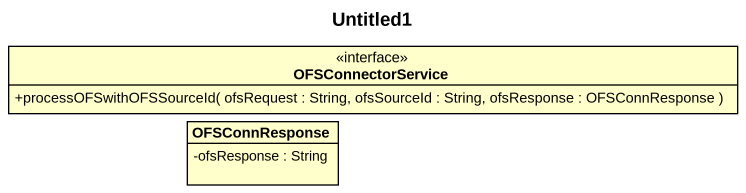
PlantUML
@startuml
title Untitled1
hide circle
hide empty members
skinparam classAttributeIconSize 0
interface OFSConnectorService {
  +processOFSwithOFSSourceId( ofsRequest : String, ofsSourceId : String, ofsResponse : OFSConnResponse )
}
class OFSConnResponse {
  -ofsResponse : String
}
@enduml
